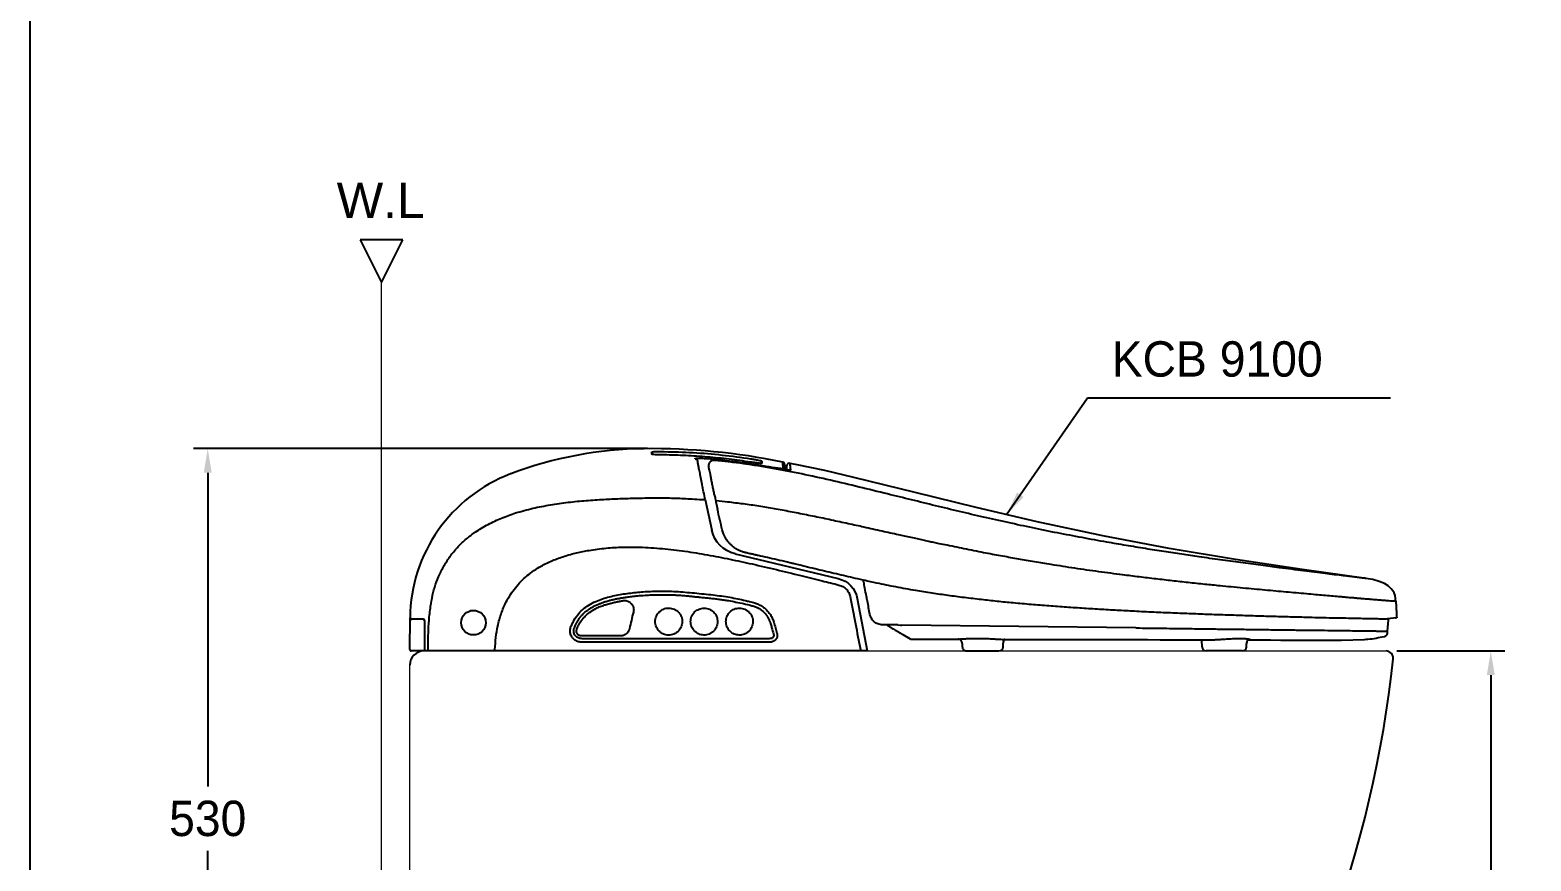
# Model space of a CAD drawing. Header units: millimetres. Extents: x 0 to 1800, y -67 to 2530.
# Drawn here: x 0 to 1061, y 532 to 1119 of the extents above; entities that cross this region are included whole.
import ezdxf

# ---------------------------------------------------------------- set-up
doc = ezdxf.new("R2010")
doc.units = ezdxf.units.MM
for name, color, linetype in [('TEXT', 7, 'Continuous'), ('내부선 및 부속', 4, 'Continuous'), ('도각라인', 255, 'Continuous'), ('외형선', 3, 'Continuous'), ('치수선', 7, 'Continuous')]:
    doc.layers.add(name, color=color, linetype=linetype)
doc.styles.add('____', font='')
doc.styles.add('타이틀', font='H2GTRM.TTF', dxfattribs={"height": 25})
doc.styles.get('____').set_extended_font_data('굴림')
doc.dimstyles.new('MSADIM', dxfattribs={"dimtxt": 33, "dimasz": 17, "dimexe": 10, "dimexo": 7.5, "dimgap": 10, "dimtad": 0, "dimtih": 1, "dimtoh": 1, "dimdec": 0, "dimzin": 1, "dimdsep": 46, "dimtxsty": '____', "dimcen": 11.25, "dimadec": 0, "dimazin": 0, "dimtfac": 1, "dimtdec": 0, "dimtix": 1, "dimtmove": 0, "dimatfit": 3, "dimfxl": 0, "dimtolj": 1, "dimtzin": 1, "dimarcsym": 0})

# ---------------------------------------------------------------- blocks, each defined once
blk = doc.blocks.new('*D38')
at = {"layer": '치수선', "color": 0, "linetype": 'Continuous', "lineweight": -2}
for p, q in [((965.9, 680), (1042.4, 680)), ((1032.4, 663), (1032.4, 512.8)), ((1032.4, 317), (1032.4, 467.2)), ((830.4, 300), (1042.4, 300))]:
    blk.add_line(p, q, dxfattribs=at)
at = {"layer": '치수선', "color": 0, "linetype": 'Continuous'}
for points in [[(1029.6, 663), (1035.2, 663), (1032.4, 680)], [(1029.6, 317), (1035.2, 317), (1032.4, 300)]]:
    blk.add_solid(points, dxfattribs=at)
at = {"layer": '치수선', "color": 0, "linetype": 'Continuous', "insert": (1032.4, 490), "char_height": 25, "attachment_point": 5, "style": '____'}
blk.add_mtext('\\A1;380', dxfattribs=at)
blk = doc.blocks.new('*D39')
at = {"layer": '치수선', "color": 0, "linetype": 'Continuous', "lineweight": -2}
for p, q in [((436.5, 823), (115.6, 823)), ((125.6, 806), (125.6, 584.3)), ((125.6, 317), (125.6, 538.7)), ((240.9, 300), (115.6, 300))]:
    blk.add_line(p, q, dxfattribs=at)
at = {"layer": '치수선', "color": 0, "linetype": 'Continuous'}
for points in [[(122.8, 806), (128.4, 806), (125.6, 823)], [(122.8, 317), (128.4, 317), (125.6, 300)]]:
    blk.add_solid(points, dxfattribs=at)
at = {"layer": '치수선', "color": 0, "linetype": 'Continuous', "insert": (125.6, 561.5), "char_height": 25, "attachment_point": 5, "style": '____'}
blk.add_mtext('\\A1;530', dxfattribs=at)

msp = doc.modelspace()

# ---------------------------------------------------------------- linework, layer by layer
at = {"layer": '내부선 및 부속', "linetype": 'Continuous'}
for p, q in [((477.2, 787), (481.9, 765.3)), ((498.3, 748.7), (571.2, 731.2)), ((584.7, 717), (591.6, 680)), ((268.4, 681), (268.6, 703.5)), ((613.3, 698.4), (615.3, 698.3)), ((781.6, 696.3), (616.2, 698.3)), ((622.3, 688.4), (617, 691.5)), ((591.6, 680), (269.4, 680)), ((269.5, 680), (269.4, 680)), ((658.9, 685.3), (658.9, 683)), ((661.9, 680), (684.8, 680)), ((687.8, 683), (687.8, 685.6)), ((828.2, 687.3), (828.4, 687.9)), ((828.3, 683), (828.2, 687.3)), ((859.7, 684.6), (859.7, 685.1)), ((859.7, 683), (859.7, 684.8))]:
    msp.add_line(p, q, dxfattribs=at)
at = {"layer": '내부선 및 부속', "lineweight": 18}
msp.add_line((273.4, 680), (438.4, 680), dxfattribs=at)
at = {"layer": '내부선 및 부속', "linetype": 'Continuous', "flags": 128}
for points in [[(537.1, 812.6), (536.4, 812.7), (535.8, 812.5), (535.6, 812.4), (535.5, 812.3), (535.5, 812.3), (535.5, 812.3), (535.4, 812.2), (535.3, 812.1), (535, 811.8), (534.9, 811.5), (534.8, 811.3), (534.8, 811.2), (534.7, 811.1), (534.7, 811), (534.8, 811)], [(944.3, 731.3), (899.1, 737.5), (852, 744.6), (805.1, 752.5), (758.3, 761.4), (711.8, 771.3), (668.6, 781.5), (625.5, 792.1), (582.3, 802.7), (561.8, 807.5), (541.1, 811.9), (537.1, 812.6)], [(484.3, 787.8), (484.5, 786.8), (484.8, 785.4)], [(484.8, 785.4), (485.4, 782.4), (485.9, 780.3)], [(965.3, 714.9), (965.1, 717.2), (964.7, 719.2), (964.1, 721), (963.2, 722.4), (962, 724), (960.9, 725.1), (959.8, 726), (957.2, 727.6), (953.6, 729.2), (949.1, 730.5), (944.1, 731.3)], [(278.8, 701.5), (278.8, 700.5), (278.8, 696.5), (278.8, 681)], [(959.5, 694), (960, 701.8), (959.9, 702.6)], [(622.3, 688.4), (625.4, 688.3), (634.4, 688.3), (643.5, 688.3), (652.6, 688.3), (656, 688.3)], [(688.9, 688.1), (688.9, 688.2), (688.5, 688.2)], [(688.6, 688.2), (699.7, 688.2), (711.5, 688.1), (722.6, 688.1), (733.2, 688.1), (743.1, 688.1), (756.3, 688), (768.5, 688), (779.6, 688), (789.7, 688), (798.8, 687.9), (807.8, 687.9), (816.8, 687.9), (829.3, 687.9), (832.1, 687.9)], [(856.7, 680), (831.3, 680)], [(861, 687.8), (865.5, 687.8), (876.8, 687.8), (884, 687.7), (891.4, 687.7), (898.9, 687.7), (906.4, 687.7), (911.3, 687.7), (915.9, 687.7), (920.1, 687.7), (923.8, 687.7), (926.9, 687.7), (943.2, 688.2)]]:
    msp.add_lwpolyline(points, dxfattribs=at)
for points in [[(498.3, 748.7, -0.287546), (481.9, 765.3)], [(571.2, 731.2, -0.295727), (584.7, 717)]]:
    msp.add_lwpolyline(points, format="xyb", dxfattribs=at)
at = {"layer": '내부선 및 부속', "linetype": 'Continuous'}
msp.add_circle((313.4, 700), 8.7, dxfattribs=at)
for centre, radius, start, end in [((437, 548), 275, 90.6006, 110.7143), ((438.9, 363), 460, 78.3263, 90.6006), ((531.6, 811.8), 1.74, 359.6072, 78.3263), ((378.6, 702.3), 110, 110.7143, 179.3928), ((524.1, 798.1), 41.1, 190.7483, 194.5267), ((269.6, 701.5), 1, 90.1019, 179.3928), ((272.8, -1074.7), 1777.2, 89.839, 90.1019), ((277.8, 701.5), 1.03, 1.4584, 91.0936), ((268.4, 681), 0.0156, 358.5822, 12.9861), ((269.4, 681), 1, 179.3958, 270.0008), ((282.3, 680.7), 3.49, 175.2855, 191.6088), ((655.9, 685.3), 2.99, 359.7094, 90.2812), ((661.9, 683), 3, 179.8689, 270), ((684.8, 683), 3, 270, 359.8689), ((691.2, 685.7), 3.4, 134.3245, 181.2717), ((831.3, 683), 3, 180.6122, 270.0002), ((856.7, 683), 3, 270.0002, 359.8689), ((863.3, 685), 3.6, 129.5975, 179.2712)]:
    msp.add_arc(centre, radius, start, end, dxfattribs=at)
for points, knots in [([(439.5, 820.7), (439.6, 820.7), (439.7, 820.8), (440.7, 820.9), (442.7, 820.9)], [0, 0, 0, 0, 0.701166, 1, 1, 1, 1]), ([(444.2, 818.7), (443.4, 818.7), (441.7, 818.7), (439.9, 818.9), (439.7, 819), (439.5, 819.1)], [0, 0, 0, 0, 0.270368, 0.635234, 1, 1, 1, 1]), ([(442.7, 820.9), (442.8, 820.9), (443.6, 820.9), (445.3, 821), (447.3, 821), (448.2, 820.9)], [0, 0, 0, 0, 0.041439, 0.520655, 1, 1, 1, 1]), ([(448.2, 818.6), (447.1, 818.6), (445.6, 818.6), (444.4, 818.7), (444.2, 818.7)], [0, 0, 0, 0, 0.794167, 1, 1, 1, 1]), ([(448.2, 820.9), (455, 820.8), (468.7, 820.4), (489.1, 818.7), (502.6, 816.8), (509.3, 815.8)], [0, 0, 0, 0, 0.333357, 0.666691, 1, 1, 1, 1]), ([(509.3, 813.5), (504.2, 814.2), (494.1, 815.6), (478.8, 817.2), (463.5, 818.2), (453.3, 818.5), (448.2, 818.6)], [0, 0, 0, 0, 0.250308, 0.500601, 0.750763, 1, 1, 1, 1]), ([(470, 815.9), (470, 816), (470.1, 816.1), (470.8, 816.2), (472, 816.3), (473.5, 816.3), (475.4, 816.2), (477.5, 816.1), (479.8, 816), (481.4, 815.8), (482.2, 815.8)], [0, 0, 0, 0, 0.124763, 0.249543, 0.374407, 0.49936, 0.624409, 0.749557, 0.874754, 1, 1, 1, 1]), ([(470, 815.9), (470.2, 815.8), (470.6, 815.8), (471.2, 815.4), (471.6, 814.9), (471.8, 814.5), (471.8, 814.3)], [0, 0, 0, 0, 0.24306, 0.500012, 0.756957, 1, 1, 1, 1]), ([(477.2, 787), (476.8, 788.8), (476.1, 792.5), (475, 797.7), (474.1, 802.5), (473.3, 806.6), (472.6, 810), (472.2, 812.4), (471.9, 813.8), (471.9, 814.1), (471.8, 814.3)], [0, 0, 0, 0, 0.125003, 0.2499, 0.374812, 0.499776, 0.624773, 0.749777, 0.874815, 1, 1, 1, 1]), ([(483.7, 814.7), (483.4, 814.7), (482.9, 814.8), (482.1, 814.6), (481.3, 814.2), (480.5, 813.6), (480, 812.8), (479.6, 812), (479.5, 811.2), (479.6, 810.6), (479.7, 810.4)], [0, 0, 0, 0, 0.108308, 0.225016, 0.356702, 0.500056, 0.643387, 0.775025, 0.891697, 1, 1, 1, 1]), ([(483.7, 790.4), (483.5, 791.4), (483.1, 793.5), (482.5, 796.6), (481.8, 799.6), (481.3, 802.5), (480.8, 804.9), (480.4, 807), (480, 808.6), (479.9, 809.3), (479.8, 809.7), (479.8, 809.9), (479.8, 810), (479.7, 810.1), (479.7, 810.2), (479.7, 810.3), (479.7, 810.3), (479.7, 810.4)], [0, 0, 0, 0, 0.085431, 0.171964, 0.275324, 0.379502, 0.483696, 0.58721, 0.690224, 0.793056, 0.822315, 0.851655, 0.880839, 0.909316, 0.93966, 0.958857, 1, 1, 1, 1]), ([(482.2, 815.8), (488.7, 815.1), (501.8, 813.7), (514.7, 811.6), (521.2, 810.5)], [0, 0, 0, 0, 0.500115, 1, 1, 1, 1]), ([(483.7, 814.7), (483.7, 814.7), (483.8, 814.8), (484.3, 814.8), (484.7, 814.8), (484.8, 814.8)], [0, 0, 0, 0, 0.499165, 0.749531, 1, 1, 1, 1]), ([(944.3, 731.3), (944.3, 731.3), (944.4, 731.3), (943.9, 731.3), (942.8, 731.4), (940.6, 731.7), (937.5, 732.1), (933.4, 732.6), (928.2, 733.2), (922.1, 733.9), (915.4, 734.8), (908, 735.7), (900.1, 736.7), (891.8, 737.7), (881.8, 739), (869.9, 740.6), (855.8, 742.4), (841.3, 744.4), (827.4, 746.4), (814.1, 748.4), (801.4, 750.3), (788.3, 752.3), (774.7, 754.6), (759.8, 757.1), (743.6, 760.1), (726.1, 763.4), (708.7, 766.9), (691.3, 770.7), (668.4, 775.8), (640, 782.6), (610.7, 789.9), (585.9, 795.9), (565.7, 800.7), (545.4, 805.2), (525, 809.2), (504.4, 812.5), (490.6, 814), (483.7, 814.7)], [0, 0, 0, 0, 0.000644, 0.020773, 0.040855, 0.060998, 0.081101, 0.101138, 0.121249, 0.141342, 0.161505, 0.181607, 0.201683, 0.2218, 0.241986, 0.272084, 0.302276, 0.332405, 0.362574, 0.386705, 0.410806, 0.435932, 0.461657, 0.487212, 0.519393, 0.551553, 0.583777, 0.615823, 0.648067, 0.711136, 0.774327, 0.811927, 0.849538, 0.887151, 0.924682, 0.962316, 1, 1, 1, 1]), ([(484.8, 814.8), (485, 814.8), (485.3, 814.8), (486.1, 814.8), (486.7, 814.7), (487.1, 814.7), (487.1, 814.7)], [0, 0, 0, 0, 0.256028, 0.510049, 0.972754, 1, 1, 1, 1]), ([(487.1, 814.7), (492.7, 814.1), (504, 812.8), (515.1, 811), (520.7, 810.1)], [0, 0, 0, 0, 0.495634, 1, 1, 1, 1]), ([(509.3, 815.8), (510.3, 815.7), (512.2, 815.4), (514.7, 814.9), (516.5, 814.5), (516.7, 814.4), (516.8, 814.4)], [0, 0, 0, 0, 0.250129, 0.500192, 0.750146, 1, 1, 1, 1]), ([(517.2, 812.5), (516.8, 812.5), (515.5, 812.6), (512.7, 813), (510.4, 813.3), (509.3, 813.5)], [0, 0, 0, 0, 0.314064, 0.656971, 1, 1, 1, 1]), ([(516.8, 814.4), (516.9, 814.3), (517, 814.3), (517.1, 814.2), (517.2, 814), (517.2, 813.9), (517.2, 813.9)], [0, 0, 0, 0, 0.282441, 0.557543, 0.777533, 1, 1, 1, 1]), ([(520.7, 810.1), (521.4, 810), (522.7, 809.8), (524.4, 809.5), (525.9, 809.3), (527.1, 809.1), (528.1, 808.9), (529, 808.8), (529.9, 808.7), (530.8, 808.6), (531.6, 808.5), (532.4, 808.4), (533, 808.3), (533.7, 808.2), (534.2, 808.2), (534.7, 808.1), (535.3, 808.1), (535.8, 808), (536.4, 808), (536.9, 808), (537.5, 808), (537.7, 808.1), (537.7, 808.2), (537.7, 808.2)], [0, 0, 0, 0, 0.074799, 0.136645, 0.185654, 0.237466, 0.271308, 0.303902, 0.348845, 0.387832, 0.419711, 0.455483, 0.498735, 0.524578, 0.560728, 0.592049, 0.621432, 0.665423, 0.715036, 0.752591, 0.834387, 0.928336, 1, 1, 1, 1]), ([(521.2, 810.5), (521.9, 810.4), (523.3, 810.1), (525.4, 809.8), (527.4, 809.5), (529.1, 809.2), (530.6, 809.1), (531.6, 809), (532.3, 809), (532.4, 809.1), (532.4, 809.1)], [0, 0, 0, 0, 0.125034, 0.250034, 0.374991, 0.500012, 0.624992, 0.749985, 0.875113, 1, 1, 1, 1]), ([(532.4, 809.1), (532.3, 810), (532.1, 811.7), (532, 813), (531.9, 813.6), (531.9, 813.5), (531.9, 813.4)], [0, 0, 0, 0, 0.319843, 0.63962, 0.959338, 1, 1, 1, 1]), ([(532.4, 809.1), (532.6, 809.1), (532.9, 809), (533.2, 808.8), (533.4, 808.6), (533.5, 808.4), (533.6, 808.2)], [0, 0, 0, 0, 0.391011, 0.601686, 0.823098, 1, 1, 1, 1]), ([(533.7, 808.2), (533.7, 808.6), (533.6, 809.4), (533.5, 810.4), (533.4, 811.3), (533.4, 811.7), (533.4, 811.7), (533.4, 811.7)], [0, 0, 0, 0, 0.108349, 0.355188, 0.592681, 0.832577, 1, 1, 1, 1]), ([(537.7, 808.2), (537.6, 808.8), (537.4, 810), (537.3, 811.3), (537.2, 812.2), (537.1, 812.6), (537.1, 812.6), (537.1, 812.6)], [0, 0, 0, 0, 0.214677, 0.427356, 0.639989, 0.852777, 1, 1, 1, 1]), ([(281.4, 681), (281.4, 684.4), (281.4, 691.2), (281.9, 701.4), (282.9, 710.8), (284.4, 719.4), (286.5, 727), (289.4, 734.3), (293.1, 741.3), (297.5, 747.9), (302.6, 753.9), (308.3, 759.3), (315.3, 764.7), (323.6, 769.6), (333.2, 774.1), (343.8, 777.9), (355.4, 781), (367.8, 783.4), (380.4, 785.2), (393, 786.4), (405.2, 787.2), (417, 787.7), (428.6, 788.1), (440.3, 788.2), (451.9, 788.2), (463.6, 787.8), (471.3, 787.2), (477.2, 787)], [0, 0, 0, 0, 0.039515, 0.079023, 0.118562, 0.149153, 0.179591, 0.210265, 0.24075, 0.271521, 0.302068, 0.332665, 0.363357, 0.404144, 0.44501, 0.485873, 0.534926, 0.584056, 0.633043, 0.682208, 0.730792, 0.774587, 0.819491, 0.864964, 0.909919, 0.954665, 1, 1, 1, 1]), ([(965.3, 715.1), (965.2, 715.1), (965.1, 715.1), (964.5, 715.1), (963.3, 715.2), (961.5, 715.3), (959.2, 715.5), (956.3, 715.7), (952.9, 716), (949.2, 716.3), (945.6, 716.6), (943, 716.8), (941.3, 716.9), (940.4, 717), (939.5, 717.1), (938.5, 717.2), (937.6, 717.2), (936.5, 717.3), (935.1, 717.5), (933.5, 717.6), (931.7, 717.7), (930, 717.9), (928.4, 718), (926.8, 718.2), (923.9, 718.4), (919.7, 718.8), (914.2, 719.2), (908.3, 719.8), (901.9, 720.4), (895, 721), (887.7, 721.6), (880.4, 722.3), (872.8, 723), (865.1, 723.7), (857.2, 724.4), (849.2, 725.2), (840.2, 726.1), (830.1, 727.1), (818.8, 728.3), (807.2, 729.6), (795.7, 730.9), (784, 732.3), (770.6, 734), (755.4, 736), (738.5, 738.4), (725.3, 740.5), (715.8, 742), (710, 743), (704.3, 743.9), (698.7, 744.9), (693.1, 745.9), (687.4, 747), (681.5, 748), (675.4, 749.2), (668.7, 750.5), (661.9, 751.9), (655, 753.3), (648.6, 754.6), (643.1, 755.7), (638.8, 756.6), (635, 757.4), (631.2, 758.3), (627.1, 759.2), (622.7, 760.2), (618.3, 761.1), (611.4, 762.6), (601.8, 764.7), (589.9, 767.4), (578, 770), (566.4, 772.5), (554.6, 775), (543, 777.3), (531.7, 779.5), (520.6, 781.5), (509.6, 783.2), (498.8, 784.6), (491.6, 785.4), (484.6, 786.2)], [0, 0, 0, 0, 0.015902, 0.031482, 0.047516, 0.062972, 0.078946, 0.094452, 0.110054, 0.125892, 0.13759, 0.148577, 0.151337, 0.154049, 0.156714, 0.159574, 0.162475, 0.165285, 0.168931, 0.174393, 0.179202, 0.183645, 0.187721, 0.192156, 0.196691, 0.210043, 0.223757, 0.237078, 0.251914, 0.26825, 0.283448, 0.29923, 0.315, 0.330768, 0.34655, 0.362942, 0.378086, 0.398525, 0.42079, 0.44111, 0.462061, 0.482946, 0.503824, 0.533342, 0.562789, 0.592273, 0.602463, 0.61261, 0.622449, 0.632065, 0.641908, 0.651863, 0.661844, 0.672438, 0.684269, 0.696685, 0.708313, 0.720363, 0.730361, 0.736994, 0.743185, 0.749975, 0.75725, 0.764795, 0.773056, 0.780548, 0.801037, 0.823412, 0.843052, 0.863969, 0.884532, 0.904947, 0.92481, 0.943777, 0.963006, 0.981994, 1, 1, 1, 1]), ([(489.2, 765.7), (488.7, 768.1), (487.5, 773), (486.4, 777.8), (485.9, 780.3)], [0, 0, 0, 0, 0.483608, 1, 1, 1, 1]), ([(490.5, 762), (490.4, 762.2), (489.8, 763.4), (489.5, 764.7), (489.2, 765.7)], [0, 0, 0, 0, 0.200812, 1, 1, 1, 1]), ([(328.6, 681), (328.8, 683.8), (329.1, 689.5), (330.5, 698), (332.9, 706.5), (336, 713.9), (339.5, 719.9), (342.9, 724.8), (346.9, 729.3), (351.3, 733.3), (356.1, 736.9), (362, 740.6), (369.2, 744), (377.6, 747.1), (386.3, 749.5), (396.1, 751.4), (407, 752.8), (418.9, 753.5), (432.3, 753.5), (446.9, 752.5), (462.9, 750.6), (478.8, 748), (494.6, 744.9), (516.6, 740.2), (538.3, 734.9), (558.8, 729.8), (567.8, 727.6), (571.7, 726.6)], [0, 0, 0, 0, 0.02967, 0.059334, 0.090699, 0.122057, 0.142968, 0.163877, 0.184782, 0.205686, 0.22659, 0.247493, 0.278839, 0.310188, 0.341538, 0.372892, 0.414691, 0.456492, 0.498295, 0.554478, 0.610664, 0.666854, 0.723046, 0.77924, 0.902866, 0.957262, 1, 1, 1, 1]), ([(495.6, 754.9), (495.5, 755), (494.8, 755.5), (493.9, 756.6), (492.6, 758.2), (491.7, 759.5), (491.4, 760.2), (491.3, 760.3)], [0, 0, 0, 0, 0.054827, 0.347865, 0.647057, 0.952453, 1, 1, 1, 1]), ([(506, 749.4), (505.3, 749.5), (504, 749.9), (502, 750.6), (499.9, 751.6), (497.7, 753), (496.2, 754.3), (495.6, 754.9)], [0, 0, 0, 0, 0.182255, 0.346037, 0.515671, 0.771278, 1, 1, 1, 1]), ([(540.1, 741.6), (539.1, 741.8), (535.7, 742.7), (529.9, 744), (523, 745.6), (518, 746.8), (514.9, 747.4), (513.2, 747.8), (511.3, 748.2), (509.1, 748.7), (507.3, 749.1), (506.4, 749.3), (506, 749.4)], [0, 0, 0, 0, 0.089957, 0.303559, 0.505539, 0.697828, 0.748091, 0.777823, 0.843784, 0.918276, 0.970204, 1, 1, 1, 1]), ([(564.8, 735.6), (562.6, 736.2), (558.1, 737.2), (551.3, 738.9), (545.2, 740.4), (541.5, 741.3), (540.1, 741.6)], [0, 0, 0, 0, 0.266425, 0.546305, 0.835104, 1, 1, 1, 1]), ([(589, 730), (587.6, 730.3), (581.8, 731.6), (573.8, 733.5), (567.1, 735.1), (564.8, 735.6)], [0, 0, 0, 0, 0.164571, 0.722079, 1, 1, 1, 1]), ([(463.4, 686.2), (449.7, 686.2), (429.7, 686.2), (408.5, 686.2), (399.8, 686.2), (396.1, 686.2), (392.4, 686.3), (389.1, 686.1), (386.2, 686.9), (384, 688.4), (382.5, 690.5), (381.6, 693.1), (381.7, 695.9), (382.8, 698.4), (384.4, 701.6), (386.8, 705.5), (390.5, 709.4), (394.9, 712.6), (399.7, 715.1), (404.5, 716.9), (411.1, 718.8), (419.5, 720.4), (429.6, 721.6), (439.8, 722.3), (446.7, 722.3), (450.1, 722.3)], [0, 0, 0, 0, 0.248207, 0.361231, 0.383382, 0.405521, 0.427772, 0.449877, 0.465329, 0.480749, 0.49642, 0.512693, 0.528942, 0.545249, 0.561574, 0.594203, 0.626803, 0.659407, 0.692106, 0.722906, 0.753697, 0.815242, 0.87683, 0.938399, 1, 1, 1, 1]), ([(450.1, 722.3), (452.2, 722.2), (456.6, 722.1), (463.1, 721.6), (469.7, 721), (476.2, 720.3), (482.6, 719.7), (488.7, 718.9), (494.5, 718), (500.2, 716.9), (504.8, 715.9), (508.8, 714.9), (511.9, 714.2), (514.8, 713.1), (517.3, 711.7), (519.6, 710), (521.6, 708), (523.3, 705.7), (524.7, 703.2), (525.8, 700), (526.8, 696.5), (527.6, 693.9), (527.9, 692.7)], [0, 0, 0, 0, 0.071862, 0.142586, 0.215546, 0.29078, 0.361004, 0.427399, 0.493725, 0.55494, 0.617989, 0.649549, 0.690578, 0.722066, 0.753156, 0.78447, 0.815881, 0.847214, 0.878626, 0.910567, 0.957952, 1, 1, 1, 1]), ([(571.7, 726.6), (572.7, 726.3), (574.6, 725.7), (577, 723.8), (578.8, 721.3), (579.3, 719.4), (579.6, 718.4)], [0, 0, 0, 0, 0.249901, 0.499867, 0.749905, 1, 1, 1, 1]), ([(590, 724.5), (589.9, 725.2), (589.6, 726.6), (589.3, 728.5), (589, 729.6), (589, 730)], [0, 0, 0, 0, 0.364151, 0.729519, 1, 1, 1, 1]), ([(906.2, 703.6), (905.9, 703.6), (902.3, 703.7), (894.8, 703.9), (883.7, 704.2), (872.1, 704.5), (860.1, 704.9), (847.8, 705.3), (835.3, 705.7), (822.4, 706.2), (809.3, 706.7), (795.9, 707.3), (782.7, 707.9), (769.9, 708.6), (757.5, 709.3), (745, 710.1), (732.5, 710.9), (720.1, 711.8), (707.5, 712.8), (695.4, 713.9), (683.6, 715), (672.1, 716.3), (660.5, 717.7), (648.9, 719.2), (637.4, 720.8), (625.1, 722.8), (612.1, 725.2), (600.1, 727.6), (592.9, 729.2), (589, 730)], [0, 0, 0, 0, 0.003262, 0.044426, 0.086596, 0.128977, 0.17118, 0.212926, 0.255043, 0.296758, 0.338331, 0.380212, 0.4223, 0.459503, 0.497469, 0.535058, 0.572605, 0.609807, 0.64707, 0.685114, 0.718719, 0.752405, 0.788335, 0.822827, 0.85669, 0.891571, 0.933902, 0.975166, 1, 1, 1, 1]), ([(593.6, 705.8), (593, 708.9), (592.2, 713.2), (591, 719.4), (590.4, 722.5), (590, 724.5)], [0, 0, 0, 0, 0.5, 0.684537, 1, 1, 1, 1]), ([(463.4, 688.7), (450.1, 688.7), (430.2, 688.7), (408.6, 688.7), (398.6, 688.7), (394.7, 688.7), (392, 688.7), (390.3, 688.7), (388.8, 688.7), (387.4, 689.2), (386.4, 689.8), (385.5, 690.7), (384.9, 691.5), (384.6, 692.2), (384.5, 692.5), (384.4, 692.7), (384.4, 692.8), (384.4, 692.8), (384.4, 692.9), (384.4, 692.9), (384.4, 692.9), (384.4, 692.9), (384.4, 692.9), (384.4, 692.9), (384.4, 692.9), (384.4, 692.9), (384.4, 692.9), (384.4, 692.9), (384.3, 693.1), (384.3, 693.5), (384.2, 694.3), (384.3, 695.6), (385, 697.2), (385.9, 699.1), (386.9, 701), (388.2, 702.9), (389.6, 704.8), (391.3, 706.6), (393.1, 708.2), (394.9, 709.5), (396.6, 710.6), (398.1, 711.4), (399.8, 712.3), (401.3, 713), (402.7, 713.5), (403.6, 713.9), (404.7, 714.3), (405.6, 714.6), (407.1, 715.1), (408.7, 715.5), (410.1, 715.9), (410.7, 716), (411, 716.1), (411.1, 716.1), (411.1, 716.1), (411.2, 716.1), (411.2, 716.1), (411.2, 716.1), (411.2, 716.1), (411.2, 716.1), (411.2, 716.1), (411.2, 716.1), (411.2, 716.1), (411.2, 716.1), (411.2, 716.1), (411.2, 716.1), (411.2, 716.1), (411.2, 716.2), (411.3, 716.2), (411.5, 716.2), (412.2, 716.4), (413.6, 716.7), (415.1, 717), (416.4, 717.2), (417.2, 717.4), (418, 717.5), (418.9, 717.7), (419.9, 717.8), (421.1, 718), (422.7, 718.2), (424.4, 718.5), (426, 718.7), (427.5, 718.8), (429, 719), (431.9, 719.2), (435.7, 719.5), (440.3, 719.7), (443.7, 719.8), (446.3, 719.8), (448, 719.8), (449.3, 719.8), (450, 719.8), (450.3, 719.8)], [0, 0, 0, 0, 0.251715, 0.377575, 0.409015, 0.440453, 0.450931, 0.46142, 0.471902, 0.479762, 0.487623, 0.495455, 0.503143, 0.507013, 0.508966, 0.509943, 0.510431, 0.510675, 0.510797, 0.510858, 0.510888, 0.510903, 0.510911, 0.510915, 0.510917, 0.510918, 0.510918, 0.510918, 0.510918, 0.514845, 0.518758, 0.526427, 0.538905, 0.552252, 0.564619, 0.580197, 0.595758, 0.609911, 0.626878, 0.641007, 0.651959, 0.664591, 0.673538, 0.689733, 0.694851, 0.701448, 0.709025, 0.715526, 0.720764, 0.73921, 0.746203, 0.749138, 0.750462, 0.751088, 0.751392, 0.751542, 0.751617, 0.751654, 0.751672, 0.751681, 0.751686, 0.751688, 0.751689, 0.75169, 0.75169, 0.75169, 0.75169, 0.751691, 0.751847, 0.753006, 0.756161, 0.76559, 0.780256, 0.78497, 0.790036, 0.795452, 0.801219, 0.807337, 0.81381, 0.824429, 0.838312, 0.846479, 0.855467, 0.865275, 0.875907, 0.909806, 0.938452, 0.96179, 0.975793, 0.986829, 0.994902, 1, 1, 1, 1]), ([(400.2, 710.1), (401.1, 710.6), (403, 711.4), (405, 712.1), (406, 712.5)], [0, 0, 0, 0, 0.498875, 1, 1, 1, 1]), ([(412.5, 714.3), (412.5, 714.3), (413, 714.4), (413.9, 714.6), (415.2, 714.9), (416.6, 715.1), (418, 715.4), (418.9, 715.5), (419.3, 715.6)], [0, 0, 0, 0, 0.025963, 0.216772, 0.412982, 0.599152, 0.824052, 1, 1, 1, 1]), ([(412.7, 714.3), (413.3, 714.4), (414.4, 714.7), (415.5, 714.9), (416.1, 715)], [0, 0, 0, 0, 0.500003, 1, 1, 1, 1]), ([(420.4, 715.6), (420.6, 715.6), (421.4, 715.6), (422.6, 715.2), (423.8, 714.6), (424.3, 714), (424.5, 713.9)], [0, 0, 0, 0, 0.124248, 0.490931, 0.873472, 1, 1, 1, 1]), ([(425.5, 712.7), (425.6, 712.6), (425.8, 712.4), (425.9, 712.1), (425.9, 712)], [0, 0, 0, 0, 0.649834, 1, 1, 1, 1]), ([(426.2, 711.5), (426.3, 711.2), (426.4, 710.8), (426.5, 710.3), (426.5, 710.1)], [0, 0, 0, 0, 0.581989, 1, 1, 1, 1]), ([(450.3, 719.8), (450.7, 719.8), (451.9, 719.8), (454, 719.7), (457, 719.5), (460.6, 719.3), (464.2, 719), (467.2, 718.7), (469.2, 718.5), (470.7, 718.3), (471.9, 718.2), (473.2, 718.1), (474.7, 717.9), (477, 717.7), (480, 717.4), (483.5, 717), (486.9, 716.6), (490.3, 716.1), (494.2, 715.5), (498.9, 714.6), (504.3, 713.5), (508.7, 712.4), (511.8, 711.6), (513.2, 711), (514, 710.7), (514.3, 710.5), (514.5, 710.4), (514.6, 710.4), (514.6, 710.3), (514.6, 710.3), (514.6, 710.3), (514.6, 710.3), (514.7, 710.3), (514.7, 710.3), (514.7, 710.3), (514.7, 710.3), (514.7, 710.3), (514.7, 710.3), (514.7, 710.3), (514.7, 710.3), (514.7, 710.3), (514.7, 710.3), (515.1, 710.1), (515.9, 709.6), (517, 708.8), (518.1, 708), (518.9, 707.1), (519.5, 706.5), (520, 705.9), (520.4, 705.3), (520.8, 704.9), (521.1, 704.4), (521.4, 703.9), (521.8, 703.2), (522.5, 701.8), (523.3, 699.5), (524.3, 696), (525.1, 693.5), (525.5, 691.9)], [0, 0, 0, 0, 0.015176, 0.039579, 0.073788, 0.11796, 0.162615, 0.198944, 0.218588, 0.234937, 0.247824, 0.2604, 0.28001, 0.299743, 0.341462, 0.381301, 0.422149, 0.459331, 0.497739, 0.559198, 0.62305, 0.685076, 0.716032, 0.731558, 0.739284, 0.743151, 0.745089, 0.746059, 0.746544, 0.746787, 0.746908, 0.746969, 0.747, 0.747015, 0.747022, 0.747026, 0.747028, 0.747029, 0.747029, 0.74703, 0.74703, 0.74703, 0.747922, 0.764616, 0.777543, 0.795426, 0.810939, 0.818067, 0.826919, 0.835386, 0.842916, 0.847196, 0.85394, 0.863155, 0.874863, 0.909868, 0.9449, 1, 1, 1, 1]), ([(579.6, 718.4), (580.8, 712), (583.3, 699.5), (585.7, 687.1), (586.9, 681)], [0, 0, 0, 0, 0.513125, 1, 1, 1, 1]), ([(389.6, 701.3), (389.6, 701.3), (389.6, 701.4), (389.7, 701.4), (389.7, 701.4)], [0, 0, 0, 0, 0.387355, 1, 1, 1, 1]), ([(391.8, 704), (392.5, 704.8), (393.7, 706), (395, 707), (395.4, 707.3)], [0, 0, 0, 0, 0.671518, 1, 1, 1, 1]), ([(395.4, 707.3), (396.9, 708.2), (398.4, 709.3), (400.1, 710.1), (400.2, 710.1)], [0, 0, 0, 0, 0.927394, 1, 1, 1, 1]), ([(426.4, 707.4), (425.9, 705.5), (425, 701.6), (424.1, 697.8), (423.7, 695.9)], [0, 0, 0, 0, 0.499996, 1, 1, 1, 1]), ([(426.6, 709.9), (426.6, 709.6), (426.7, 709.1), (426.6, 708.5), (426.6, 708.2)], [0, 0, 0, 0, 0.500001, 1, 1, 1, 1]), ([(460.2, 697), (459.9, 696.5), (459.4, 695.3), (458.2, 693.9), (456.7, 692.7), (455, 691.8), (453.2, 691.3), (451.3, 691.1), (449.4, 691.4), (447.6, 691.9), (446, 692.8), (444.6, 694.1), (443.4, 695.5), (442.5, 697.2), (442, 699), (441.8, 700.9), (442, 702.7), (442.4, 703.9), (442.7, 704.5)], [0, 0, 0, 0, 0.062322, 0.124757, 0.187318, 0.249998, 0.31277, 0.37559, 0.438407, 0.501171, 0.563839, 0.626387, 0.68881, 0.751121, 0.813351, 0.875544, 0.937745, 1, 1, 1, 1]), ([(442.7, 704.5), (442.9, 705.1), (443.5, 706.2), (444.7, 707.6), (446.2, 708.8), (447.8, 709.7), (449.7, 710.2), (451.5, 710.4), (453.4, 710.2), (455.2, 709.6), (456.9, 708.7), (458.3, 707.5), (459.5, 706), (460.4, 704.3), (460.9, 702.5), (461, 700.7), (460.8, 698.8), (460.4, 697.6), (460.2, 697)], [0, 0, 0, 0, 0.062335, 0.124786, 0.187358, 0.250041, 0.312808, 0.375618, 0.438425, 0.501183, 0.563853, 0.62641, 0.688845, 0.751168, 0.813403, 0.87559, 0.937773, 1, 1, 1, 1]), ([(485.1, 697), (484.9, 696.5), (484.3, 695.4), (483.1, 693.9), (481.6, 692.7), (480, 691.9), (478.2, 691.3), (476.3, 691.2), (474.4, 691.4), (472.6, 692), (471, 692.9), (469.5, 694.1), (468.4, 695.6), (467.5, 697.2), (467, 699), (466.8, 700.9), (467, 702.7), (467.4, 703.9), (467.6, 704.5)], [0, 0, 0, 0, 0.062324, 0.124759, 0.18732, 0.249998, 0.312766, 0.375583, 0.438397, 0.501158, 0.563825, 0.626373, 0.688796, 0.751109, 0.813342, 0.875538, 0.937742, 1, 1, 1, 1]), ([(467.6, 704.5), (467.9, 705), (468.5, 706.2), (469.7, 707.6), (471.1, 708.8), (472.8, 709.6), (474.6, 710.2), (476.5, 710.3), (478.4, 710.1), (480.2, 709.6), (481.8, 708.6), (483.2, 707.4), (484.4, 706), (485.3, 704.3), (485.8, 702.5), (485.9, 700.7), (485.8, 698.8), (485.3, 697.6), (485.1, 697)], [0, 0, 0, 0, 0.062337, 0.124789, 0.187361, 0.250042, 0.312807, 0.375614, 0.438418, 0.501173, 0.563841, 0.626396, 0.688832, 0.751156, 0.813394, 0.875584, 0.937771, 1, 1, 1, 1]), ([(510.1, 697), (509.9, 696.5), (509.3, 695.4), (508.1, 693.9), (506.6, 692.7), (505, 691.9), (503.2, 691.3), (501.3, 691.2), (499.4, 691.4), (497.6, 691.9), (495.9, 692.9), (494.5, 694.1), (493.3, 695.5), (492.5, 697.2), (492, 699), (491.8, 700.9), (492, 702.7), (492.4, 703.9), (492.6, 704.5)], [0, 0, 0, 0, 0.062325, 0.124762, 0.187321, 0.249996, 0.312761, 0.375574, 0.438384, 0.501143, 0.563808, 0.626356, 0.68878, 0.751096, 0.813332, 0.875531, 0.937739, 1, 1, 1, 1]), ([(492.6, 704.5), (492.9, 705), (493.4, 706.2), (494.7, 707.6), (496.1, 708.8), (497.8, 709.7), (499.6, 710.2), (501.5, 710.3), (503.3, 710.1), (505.1, 709.6), (506.8, 708.7), (508.2, 707.4), (509.4, 706), (510.3, 704.3), (510.8, 702.5), (510.9, 700.7), (510.8, 698.8), (510.3, 697.6), (510.1, 697)], [0, 0, 0, 0, 0.062339, 0.124791, 0.187362, 0.250041, 0.312802, 0.375605, 0.438405, 0.501157, 0.563823, 0.626379, 0.688816, 0.751143, 0.813385, 0.875578, 0.937768, 1, 1, 1, 1]), ([(602.3, 698.5), (601.3, 698.6), (599.2, 698.9), (596.6, 700.5), (594.6, 702.7), (593.9, 704.7), (593.6, 705.8)], [0, 0, 0, 0, 0.262233, 0.500057, 0.724928, 1, 1, 1, 1]), ([(953.6, 702.6), (952.2, 702.6), (949.3, 702.7), (943.7, 702.8), (937.2, 702.9), (930, 703.1), (922.2, 703.2), (914.3, 703.4), (908.8, 703.5), (906.2, 703.6)], [0, 0, 0, 0, 0.130401, 0.276988, 0.424098, 0.571832, 0.717424, 0.866062, 1, 1, 1, 1]), ([(965.8, 703.4), (958.5, 702.5), (957.3, 702.6), (955.6, 702.6), (953.8, 702.6), (953.6, 702.6)], [0, 0, 0, 0, 0.151449, 0.915236, 1, 1, 1, 1]), ([(965.1, 703.4), (965.2, 703.4), (965.8, 703.4), (965.8, 703.4), (965.8, 703.4)], [0, 0, 0, 0, 0.20556, 1, 1, 1, 1]), ([(389.7, 690.6), (389.4, 690.6), (388.9, 690.7), (388.1, 691), (387.4, 691.5), (386.8, 692.1), (386.4, 692.9), (386.2, 693.7), (386.2, 694.5), (386.4, 695.1), (386.4, 695.4)], [0, 0, 0, 0, 0.124995, 0.249995, 0.375006, 0.500008, 0.62501, 0.750017, 0.875014, 1, 1, 1, 1]), ([(386.4, 695.4), (386.5, 695.6), (386.7, 696), (386.9, 696.4), (386.9, 696.5)], [0, 0, 0, 0, 0.694054, 1, 1, 1, 1]), ([(387.1, 696.9), (387.2, 697.2), (387.5, 697.7), (387.7, 698.2), (387.9, 698.4)], [0, 0, 0, 0, 0.499999, 1, 1, 1, 1]), ([(388.1, 698.9), (388.3, 699.2), (388.5, 699.6), (388.7, 700), (388.8, 700)], [0, 0, 0, 0, 0.921133, 1, 1, 1, 1]), ([(417.8, 690.6), (417.6, 690.6), (417.3, 690.6), (417.1, 690.6), (416.9, 690.6)], [0, 0, 0, 0, 0.500151, 1, 1, 1, 1]), ([(422.7, 693.5), (422.4, 693.1), (421.7, 692.2), (420.7, 691.6), (420.2, 691.3)], [0, 0, 0, 0, 0.499999, 1, 1, 1, 1]), ([(423.4, 695), (423.3, 694.8), (423.1, 694.2), (422.8, 693.8), (422.7, 693.5)], [0, 0, 0, 0, 0.5, 1, 1, 1, 1]), ([(423.7, 695.9), (423.6, 695.7), (423.6, 695.4), (423.5, 695.2), (423.4, 695)], [0, 0, 0, 0, 0.499845, 1, 1, 1, 1]), ([(527.9, 692.7), (528, 692.3), (528.2, 691.5), (528.1, 690.4), (527.8, 689.3), (527.2, 688.3), (526.5, 687.4), (525.6, 686.8), (524.6, 686.4), (522.5, 686), (519.2, 686.3), (510.7, 686.1), (492, 686.3), (474.9, 686.2), (463.4, 686.2)], [0, 0, 0, 0, 0.016554, 0.033166, 0.04973, 0.066317, 0.082258, 0.097911, 0.113306, 0.128934, 0.191102, 0.253415, 0.502316, 1, 1, 1, 1]), ([(525.5, 691.9), (525.6, 691.6), (525.7, 691), (525.4, 690.1), (524.9, 689.4), (524.4, 689), (523.6, 688.7), (522.3, 688.7), (520.7, 688.7), (518.2, 688.7), (514.1, 688.7), (506.3, 688.7), (489.1, 688.7), (474.2, 688.7), (463.4, 688.7)], [0, 0, 0, 0, 0.014451, 0.028979, 0.043693, 0.0515, 0.059302, 0.084858, 0.11073, 0.136307, 0.197003, 0.305035, 0.498142, 1, 1, 1, 1]), ([(605.5, 698.5), (605.6, 698.4), (606.6, 697.8), (608.2, 696.8), (610.1, 695.6), (611.6, 694.7), (612.4, 694.2), (612.7, 694.1), (612.8, 694), (612.8, 694), (612.8, 694)], [0, 0, 0, 0, 0.037357, 0.229881, 0.422424, 0.614946, 0.807487, 0.915395, 0.957772, 1, 1, 1, 1]), ([(781.6, 696.3), (788.3, 696.2), (798.1, 696.1), (812.5, 695.9), (826.3, 695.7), (839.4, 695.5), (851.9, 695.4), (864.1, 695.2), (875.7, 695.1), (886.9, 694.9), (897.6, 694.8), (907.8, 694.7), (916.7, 694.6), (924.6, 694.5), (931.4, 694.4), (937.9, 694.3), (943.6, 694.2), (948.3, 694.2), (952, 694.1), (954.8, 694.1), (956.2, 694.1), (959.5, 694)], [0, 0, 0, 0, 0.062158, 0.124315, 0.186742, 0.245159, 0.303584, 0.362006, 0.420426, 0.478846, 0.537268, 0.595693, 0.654109, 0.700822, 0.747853, 0.79477, 0.841127, 0.887716, 0.926657, 0.965698, 1, 1, 1, 1]), ([(943.2, 688.2), (944, 688.3), (948.7, 688.5), (953.3, 689.5), (957.2, 690.3)], [0, 0, 0, 0, 0.168645, 1, 1, 1, 1]), ([(957.2, 690.3), (957.5, 690.4), (958.1, 690.6), (958.9, 691.3), (959.4, 692.2), (959.5, 692.9), (959.5, 693.2)], [0, 0, 0, 0, 0.248639, 0.500189, 0.75467, 1, 1, 1, 1]), ([(655.9, 688.3), (655.9, 688.3), (655.8, 688.3), (656, 688.3), (656.4, 688.4), (657, 688.4), (657.8, 688.5), (658.6, 688.6), (659.7, 688.6), (661, 688.7), (662.6, 688.8), (664.3, 688.8), (666.3, 688.9), (667.8, 688.9), (668.5, 688.9)], [0, 0, 0, 0, 0.066784, 0.171886, 0.275545, 0.378186, 0.457867, 0.533685, 0.613527, 0.68931, 0.768432, 0.844654, 0.922327, 1, 1, 1, 1]), ([(668.5, 688.9), (669.3, 688.9), (671, 688.9), (673.4, 688.8), (675.7, 688.8), (678.4, 688.7), (681.3, 688.5), (684.1, 688.4), (686.2, 688.2), (687.7, 688.2), (688.2, 688.2), (688.4, 688.2)], [0, 0, 0, 0, 0.085603, 0.169878, 0.252483, 0.333541, 0.490016, 0.641934, 0.790871, 0.938358, 1, 1, 1, 1]), ([(832.1, 687.9), (832.3, 687.9), (833.2, 687.9), (835.1, 687.9), (837.8, 688), (841, 688.2), (844, 688.4), (846.8, 688.6), (849, 688.7), (851.2, 688.8), (852.7, 688.8), (853.4, 688.8)], [0, 0, 0, 0, 0.050428, 0.199509, 0.350272, 0.503841, 0.662076, 0.744123, 0.827861, 0.913356, 1, 1, 1, 1]), ([(853.4, 688.8), (854.2, 688.8), (855.6, 688.8), (857.4, 688.8), (859, 688.7), (860.5, 688.6), (861.8, 688.4), (862.5, 688.2), (862.7, 688), (862.4, 687.9), (861.8, 687.8), (861.2, 687.8), (861, 687.8)], [0, 0, 0, 0, 0.073502, 0.145934, 0.216791, 0.286184, 0.419991, 0.549943, 0.677618, 0.803949, 0.9296, 1, 1, 1, 1])]:
    msp.add_open_spline(points, degree=3, knots=knots, dxfattribs=at)
for points, degree in [([(439.5, 819.1), (439.5, 819.9), (439.5, 820.7)], 2), ([(440, 818.9), (440, 819.9), (440, 820.8)], 2), ([(470, 815.9), (470, 815.9), (470, 815.9)], 2), ([(471.8, 814.3), (471.8, 814.3), (471.8, 814.3)], 2), ([(516.8, 814.4), (516.8, 813.4), (516.8, 812.5)], 2), ([(517.2, 813.9), (517.2, 813.2), (517.2, 812.5)], 2), ([(535, 808.1), (534.9, 809.5), (534.7, 811)], 2), ([(491.3, 760.3), (490.9, 761.1), (490.5, 762)], 2), ([(406, 712.5), (406, 712.5), (406.1, 712.5)], 2), ([(406.1, 712.5), (406.2, 712.5), (406.3, 712.6)], 2), ([(406.3, 712.6), (409.4, 713.4), (412.5, 714.3)], 2), ([(416.1, 715), (416.7, 715.1), (417.3, 715.2)], 2), ([(419.3, 715.6), (419.3, 715.6), (419.4, 715.6)], 2), ([(419.4, 715.6), (419.9, 715.6), (420.4, 715.6)], 2), ([(424.5, 713.9), (424.9, 713.5), (425.3, 713)], 2), ([(425.3, 713), (425.4, 712.9), (425.5, 712.7)], 2), ([(425.9, 712), (426.1, 711.7), (426.2, 711.5)], 2), ([(965.3, 715.1), (965.6, 709.2), (965.9, 703.4)], 2), ([(388.8, 700), (389.1, 700.5), (389.4, 701.1)], 2), ([(389.4, 701.1), (389.5, 701.2), (389.6, 701.3)], 2), ([(389.7, 701.4), (390.7, 702.7), (391.7, 703.9)], 2), ([(391.7, 703.9), (391.7, 704), (391.8, 704)], 2), ([(426.6, 708.2), (426.5, 707.8), (426.4, 707.4)], 2), ([(426.5, 710.1), (426.6, 710), (426.6, 709.9)], 2), ([(386.9, 696.5), (387, 696.7), (387.1, 696.9)], 2), ([(387.9, 698.4), (388, 698.7), (388.1, 698.9)], 2), ([(388.6, 699.7), (388.7, 699.9), (388.7, 700)], 2), ([(416.9, 690.6), (412.4, 690.6), (403.3, 690.6), (394.2, 690.6), (389.7, 690.6)], 3), ([(418.6, 690.7), (418.5, 690.7), (418.2, 690.7), (417.9, 690.6), (417.8, 690.6)], 3), ([(418.8, 690.8), (418.7, 690.8), (418.6, 690.7)], 2), ([(419.4, 691), (419.1, 690.9), (418.8, 690.8)], 2), ([(420, 691.2), (419.7, 691.1), (419.4, 691)], 2), ([(420.2, 691.3), (420.1, 691.3), (420, 691.2)], 2), ([(612.8, 694), (612.8, 694), (612.8, 694)], 2), ([(612.8, 694), (614.9, 692.8), (617, 691.5)], 2), ([(615.3, 698.3), (615.8, 698.3), (616.2, 698.3)], 2), ([(615.3, 698.3), (615.3, 698.3), (615.3, 698.3)], 2), ([(959.5, 693.2), (959.5, 693.6), (959.5, 694)], 2), ([(281.4, 680), (281.4, 680), (281.4, 680), (281.4, 680.3), (281.4, 680.6), (281.4, 680.8), (281.4, 681)], 3), ([(688.4, 688.2), (688.5, 688.2), (688.6, 688.2)], 2)]:
    msp.add_open_spline(points, degree=degree, dxfattribs=at)
msp.add_rational_spline([(613.3, 698.4), (607.8, 698.4), (602.3, 698.5)], [0.853610754013, 0.853583574295, 0.85356926918], degree=2, dxfattribs=at)
at = {"layer": '도각라인', "color": 7}
msp.add_line((0, 0), (0, 2530), dxfattribs=at)
at = {"layer": '외형선', "linetype": 'Continuous'}
for p, q in [((263.4, 970.5), (233.4, 970.5)), ((233.4, 970.5), (248.4, 940.5)), ((248.4, 940.5), (263.4, 970.5)), ((329, 680), (329, 680)), ((586.6, 680), (586.6, 680)), ((586.9, 681), (586.9, 680))]:
    msp.add_line(p, q, dxfattribs=at)
at = {"layer": '외형선', "lineweight": 18}
for p, q in [((248.4, 300), (248.4, 940.5)), ((443.4, 680), (958.4, 680)), ((268.4, 510), (268.4, 670))]:
    msp.add_line(p, q, dxfattribs=at)
at = {"layer": '외형선', "linetype": 'Continuous', "flags": 128}
msp.add_lwpolyline([(328.8, 680), (328.8, 680), (328.8, 680.2)], dxfattribs=at)
at = {"layer": '외형선'}
for centre, radius, start, end in [((278.4, 670), 10, 90, 180), ((958.4, 675), 5, 353.4573, 90), ((167.8, 758.2), 800, 325.0565, 353.9917)]:
    msp.add_arc(centre, radius, start, end, dxfattribs=at)
at = {"layer": '외형선', "linetype": 'Continuous'}
msp.add_arc((324.9, 679.3), 4.01, 13.1162, 24.7908, dxfattribs=at)
at = {"layer": '치수선', "linetype": 'Continuous'}
msp.add_line((764.4, 858.9), (961.6, 858.9), dxfattribs=at)

# ---------------------------------------------------------------- texts
at = {"layer": 'TEXT', "char_height": 25, "width": 248.993, "attachment_point": 1, "line_spacing_factor": 0.963855, "style": '타이틀'}
for s, insert in [('\\fArial;W.L', (216.7, 1011.1)), ('\\A1;KCB 9100', (764.5, 898.9))]:
    msp.add_mtext(s, dxfattribs=dict(at, insert=insert))

# ---------------------------------------------------------------- dimensions: what is measured, and where the dimension line sits
at = {"layer": '치수선', "linetype": 'Continuous'}
dim = msp.add_linear_dim(base=(125.6, 300), p1=(444, 823), p2=(248.4, 300), angle=90, text='530', dimstyle='MSADIM', override={"dimtxt": 25}, dxfattribs=at)
dim.commit()
dim.dimension.update_dxf_attribs({"geometry": '*D39', "text_midpoint": (125.6, 561.5)})
dim = msp.add_linear_dim(base=(1032.4, 680), p1=(822.9, 300), p2=(958.4, 680), angle=90, dimstyle='MSADIM', override={"dimtxt": 25}, dxfattribs=at)
dim.commit()
dim.dimension.update_dxf_attribs({"geometry": '*D38', "text_midpoint": (1032.4, 490)})

# ---------------------------------------------------------------- leaders
msp.add_leader([(690.2, 776.4), (747.4, 858.9), (764.4, 858.9)], dimstyle='MSADIM', override={"dimtxt": 25}, dxfattribs=at)

doc.saveas('drawing.dxf')
